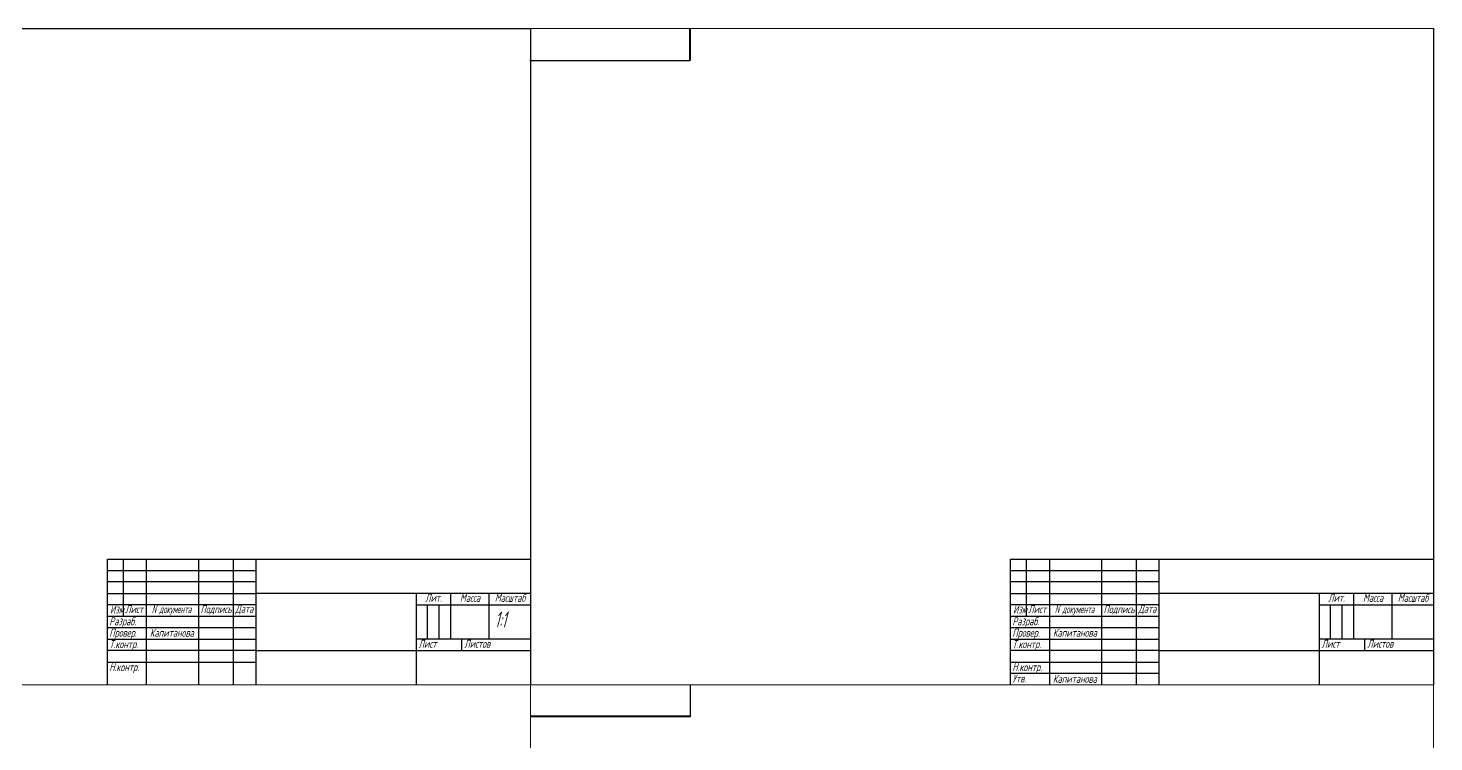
# Model space of a CAD drawing. Extents: x -1235 to 1580, y 0 to 1689.
# Drawn here: x 965 to 1580, y 836 to 1148 of the extents above; entities that cross this region are included whole.
import ezdxf
from ezdxf.enums import TextEntityAlignment as Align

# ---------------------------------------------------------------- set-up
doc = ezdxf.new("R2010")
doc.units = 0
doc.header["$LTSCALE"] = 0.5
doc.header["$MEASUREMENT"] = 0
doc.layers.add('FORMAT', color=7, linetype='CONTINUOUS')
doc.styles.add('simplex', font='simplex.shx', dxfattribs={"width": 0.7, "oblique": 15})

msp = doc.modelspace()

# ---------------------------------------------------------------- linework, layer by layer
at = {"layer": 'FORMAT', "color": 7}
for p, q in [((790, 1148), (1185, 1148)), ((1185, 1148), (1185, 861)), ((1254.75, 1134), (1254.75, 1148)), ((1580, 1148), (1580, 861)), ((1184.75, 1134), (1254.75, 1134)), ((1000, 916), (1185, 916)), ((1185, 901), (1065, 901)), ((1167, 881), (1167, 901)), ((1135, 896), (1185, 896)), ((1185, 881), (1135, 881)), ((1065, 876), (1185, 876)), ((1255, 847.41), (1255, 861.16)), ((1185, 847.41), (1255, 847.41))]:
    msp.add_line(p, q, dxfattribs=at)
at = {"layer": 'FORMAT'}
for p, q in [((1000, 861), (1000, 916)), ((1000, 911), (1065, 911)), ((1007, 891), (1007, 916)), ((1017, 916), (1017, 861)), ((1040, 861), (1040, 916)), ((1055, 916), (1055, 861)), ((1065, 861), (1065, 916)), ((1395, 916), (1580, 916)), ((1395, 861), (1395, 916)), ((1395, 911), (1460, 911)), ((1402, 891), (1402, 916)), ((1412, 916), (1412, 861)), ((1435, 861), (1435, 916)), ((1450, 916), (1450, 861)), ((1460, 861), (1460, 916)), ((1065, 906), (1000, 906)), ((1460, 906), (1395, 906)), ((1000, 901), (1065, 901)), ((1135, 901), (1135, 861)), ((1150, 901), (1150, 881)), ((1395, 901), (1460, 901)), ((1580, 901), (1460, 901)), ((1530, 901), (1530, 861)), ((1545, 901), (1545, 881)), ((1562, 881), (1562, 901)), ((1065, 896), (1000, 896)), ((1140, 881), (1140, 896)), ((1145, 896), (1145, 881)), ((1460, 896), (1395, 896)), ((1530, 896), (1580, 896)), ((1535, 881), (1535, 896)), ((1540, 896), (1540, 881)), ((1000, 891), (1065, 891)), ((1065, 886), (1000, 886)), ((1395, 891), (1460, 891)), ((1460, 886), (1395, 886)), ((1000, 881), (1065, 881)), ((1155, 876), (1155, 881)), ((1395, 881), (1460, 881)), ((1580, 881), (1530, 881)), ((1550, 876), (1550, 881)), ((1065, 876), (1000, 876)), ((1460, 876), (1395, 876)), ((1460, 876), (1580, 876)), ((1000, 871), (1065, 871)), ((1395, 871), (1460, 871)), ((1460, 866), (1395, 866))]:
    msp.add_line(p, q, dxfattribs=at)
at = {"layer": 'FORMAT', "linetype": 'Continuous', "const_width": 0.4}
for points in [[(790, 861), (1185, 861), (1185, 1148), (790, 1148)], [(1185, 861), (1580, 861), (1580, 1148), (1185, 1148)], [(1185, 574), (1580, 574), (1580, 861), (1185, 861)]]:
    msp.add_lwpolyline(points, close=True, dxfattribs=at)
at = {"layer": 'FORMAT', "const_width": 0.4}
for points in [[(1255, 1134), (1255, 1148)], [(1185, 1134), (1255, 1134)], [(1000, 916), (1185, 916)], [(1000, 861), (1000, 916)], [(1007, 891), (1007, 916)], [(1017, 916), (1017, 861)], [(1040, 861), (1040, 916)], [(1055, 916), (1055, 861)], [(1065, 861), (1065, 916)], [(1395, 916), (1580, 916)], [(1395, 861), (1395, 916)], [(1402, 891), (1402, 916)], [(1412, 916), (1412, 861)], [(1435, 861), (1435, 916)], [(1450, 916), (1450, 861)], [(1460, 861), (1460, 916)], [(1185, 901), (1065, 901)], [(1135, 901), (1135, 861)], [(1150, 901), (1150, 881)], [(1167, 881), (1167, 901)], [(1580, 901), (1460, 901)], [(1530, 901), (1530, 861)], [(1545, 901), (1545, 881)], [(1562, 881), (1562, 901)], [(1065, 896), (1000, 896)], [(1135, 896), (1185, 896)], [(1460, 896), (1395, 896)], [(1530, 896), (1580, 896)], [(1000, 891), (1065, 891)], [(1395, 891), (1460, 891)], [(1185, 881), (1135, 881)], [(1155, 876), (1155, 881)], [(1580, 881), (1530, 881)], [(1550, 876), (1550, 881)], [(1065, 876), (1185, 876)], [(1460, 876), (1580, 876)], [(1255, 847), (1255, 861)], [(1185, 847), (1255, 847)]]:
    msp.add_lwpolyline(points, dxfattribs=at)

# ---------------------------------------------------------------- texts
at = {"layer": 'FORMAT', "style": 'simplex', "oblique": 15}
for s, width, p in [('Лит.', 0.7, (1142.59, 897.31)), ('Масса', 0.7, (1158.59, 897.31)), ('Масштаб', 0.7, (1176.09, 897.31)), ('Лит.', 0.7, (1537.59, 897.31)), ('Масса', 0.7, (1553.59, 897.31)), ('Масштаб', 0.7, (1571.09, 897.31)), ('N документа', 0.5, (1028.02, 892.36)), ('Подпись', 0.7, (1047.47, 892.36)), ('Дата', 0.7, (1059.86, 892.51)), ('N документа', 0.5, (1423.02, 892.36)), ('Подпись', 0.7, (1442.47, 892.36)), ('Дата', 0.7, (1454.86, 892.51))]:
    msp.add_text(s, height=3.5, dxfattribs=dict(at, width=width)).set_placement(p, align=Align.CENTER)
for s, height, width, p in [('Изм', 3.5, 0.7, (1001.1, 892.2)), ('Лист', 3.5, 0.7, (1007.73, 892.36)), ('1:1', 7, 0.5, (1169.46, 886.08)), ('Изм', 3.5, 0.7, (1396.1, 892.2)), ('Лист', 3.5, 0.7, (1402.73, 892.36)), ('Разраб.', 3.5, 0.7, (1000.81, 887.04)), ('Провер.', 3.5, 0.7, (1000.81, 882.04)), ('Капитанова', 3.5, 0.7, (1018.55, 882.04)), ('Разраб.', 3.5, 0.7, (1395.81, 887.04)), ('Провер.', 3.5, 0.7, (1395.81, 882.04)), ('Капитанова', 3.5, 0.7, (1413.55, 882.04)), ('Т.контр.', 3.5, 0.7, (1000.81, 877.04)), ('Лист', 3.5, 0.7, (1136.07, 877.24)), ('Листов', 3.5, 0.7, (1156.07, 877.24)), ('Т.контр.', 3.5, 0.7, (1395.81, 877.04)), ('Лист', 3.5, 0.7, (1531.07, 877.24)), ('Листов', 3.5, 0.7, (1551.07, 877.24)), ('Н.контр.', 3.5, 0.7, (1000.81, 867.04)), ('Н.контр.', 3.5, 0.7, (1395.81, 867.04)), ('Утв.', 3.5, 0.7, (1395.81, 862.04)), ('Капитанова', 3.5, 0.7, (1413.55, 861.88))]:
    msp.add_text(s, height=height, dxfattribs=dict(at, width=width)).set_placement(p)

doc.saveas('drawing.dxf')
